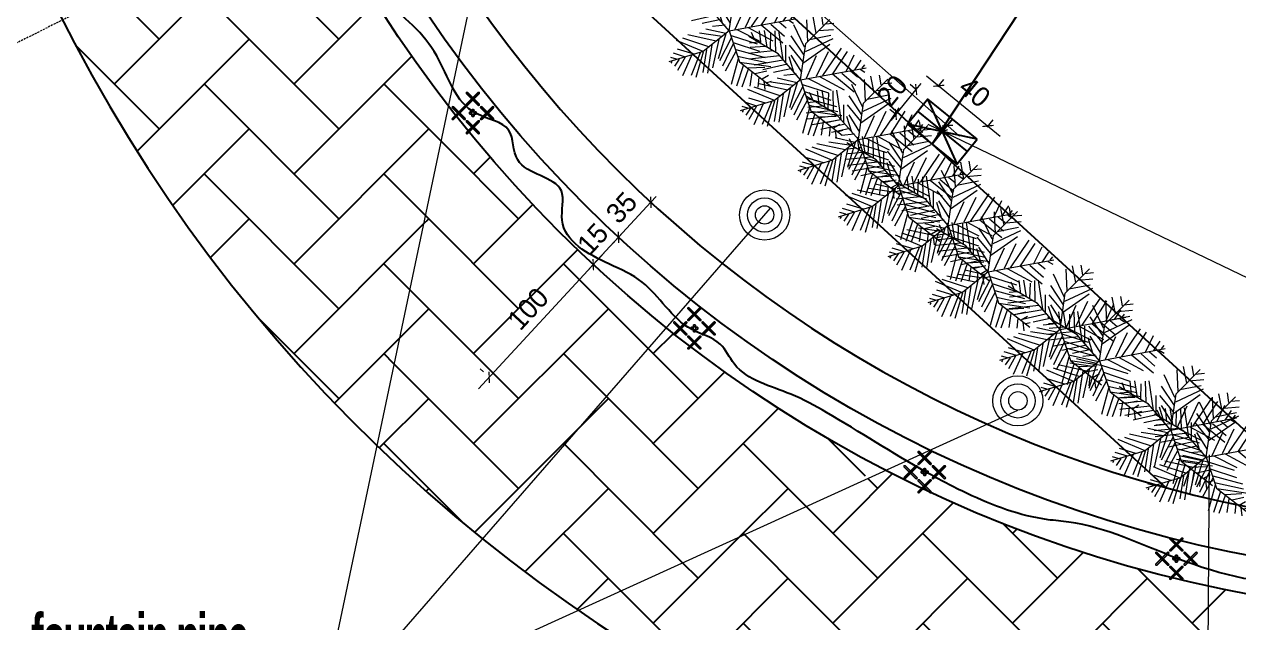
# Model space of a CAD drawing. Header units: inches. Extents: x -291016 to -124071, y 25078 to 137196.
# Drawn here: x -199296 to -198531, y 42434 to 42811 of the extents above; entities that cross this region are included whole.
import ezdxf

# ---------------------------------------------------------------- set-up
doc = ezdxf.new("R2010")
doc.units = ezdxf.units.IN
doc.header["$MEASUREMENT"] = 0
doc.linetypes.add('DASHED2', pattern=[9.525, 6.35, -3.175])
doc.linetypes.add('HIDDEN', pattern=[9.525, 6.35, -3.175])
for name, color, linetype, lineweight in [('DOOR', 112, 'Continuous', 20), ('Furn', 106, 'Continuous', 9), ('WALL SEC', 7, 'Continuous', 50)]:
    doc.layers.add(name, color=color, linetype=linetype, lineweight=lineweight)
doc.layers.add('E-LIGHT', color=6, linetype='Continuous')
doc.dimstyles.new('50PEA1', dxfattribs={"dimscale": 0, "dimtxt": 12.5, "dimasz": 5, "dimexe": 5, "dimexo": 10, "dimgap": 5, "dimtad": 1, "dimdec": 0, "dimdsep": 46, "dimtxsty": 'Standard', "dimblk1": 'ARCHTICK', "dimblk2": 'ARCHTICK', "dimsah": 1, "dimcen": 2.5, "dimdle": 10, "dimclrd": 8, "dimclre": 8, "dimclrt": 7, "dimadec": 0, "dimazin": 0, "dimtfac": 1, "dimtdec": 0, "dimtix": 1, "dimtmove": 2, "dimatfit": 3, "dimldrblk": 'ARCHTICK', "dimfxl": 1, "dimtolj": 1, "dimtzin": 0, "dimlwd": 13, "dimlwe": 13, "dimarcsym": 0})
pattern_1 = [(45, (-230578, 3231.808), (4e-15, 56.568542), [120, -40]), (135, (-230549.716, 3260.092), (4e-15, 56.568542), [120, -40])]

# ---------------------------------------------------------------- blocks, each defined once
blk = doc.blocks.new('*U4')
for p, q in [((-10.186, 53.64), (-13.084, 55.962)), ((0, 0), (-10.5, 57)), ((-9.099, 51.782), (-6.563, 55.962)), ((-7.288, 39.707), (-21.778, 46.673)), ((-8.737, 47.138), (-17.069, 52.711)), ((-7.65, 43.423), (-2.578, 49.46)), ((-5.839, 35.992), (4.667, 48.067)), ((-5.114, 27.632), (10.463, 46.673)), ((-3.665, 19.273), (-27.574, 35.527)), ((-5.114, 28.097), (-24.676, 40.636)), ((-2.941, 16.486), (8.652, 37.85)), ((22.055, 7.198), (27.489, 32.277)), ((27, 9), (48, 36)), ((27.127, 9.056), (31.112, 35.992)), ((35.096, 32.741), (37.27, 22.524)), ((38.719, 34.134), (41.979, 28.561)), ((44.153, 36.456), (45.239, 32.741)), ((-31.5, 4.5), (-52.5, 25.5)), ((-48.585, 21.131), (-49.309, 29.026)), ((-43.513, 28.561), (-42.427, 15.558)), ((-38.442, 26.239), (-34.819, 7.663)), ((-35.544, 28.097), (-24.314, 3.947)), ((-14.533, 2.09), (-30.834, 25.31)), ((-24.314, 23.917), (-2.941, 13.7)), ((-1.129, 6.734), (9.014, 26.704)), ((3.942, 1.625), (11.187, 24.381)), ((10.101, 3.483), (17.708, 26.239)), ((16.259, 5.805), (23.142, 31.348)), ((31.836, 30.883), (32.561, 16.486)), ((40.53, 25.775), (48.862, 24.846)), ((43.791, 29.954), (51.036, 30.883)), ((-47.498, 19.737), (-55.83, 18.344)), ((-40.615, 13.7), (-55.105, 10.913)), ((-20.691, 13.7), (-1.129, 4.876)), ((29.662, 12.307), (48.137, 6.269)), ((33.285, 16.486), (48.862, 10.913)), ((36.183, 19.737), (48.137, 17.88)), ((-33.37, 6.269), (-52.207, 5.34)), ((-28.299, 3.483), (-47.86, -5.805)), ((-21.416, 3.018), (-38.079, -8.128)), ((0, 0), (-31.5, 4.5)), ((-15.982, 2.09), (-30.11, -9.521)), ((0, 0), (-22.5, -19.5)), ((-6.563, 1.161), (-21.416, -8.128)), ((0, 0), (27, 9)), ((0, 0), (18, -22.5)), ((6.478, 1.625), (26.04, -8.592)), ((11.187, 3.483), (30.749, -5.805)), ((18.07, 5.805), (35.096, -3.483)), ((24.229, 7.663), (46.688, 1.625)), ((-6.563, -5.805), (-19.967, -9.985)), ((-9.461, -8.592), (-6.201, -23.453)), ((-4.752, -3.483), (-3.665, -14.629)), ((2.493, -3.019), (-1.491, -20.202)), ((1.769, -2.555), (24.229, -9.521)), ((5.029, -6.27), (2.131, -25.775)), ((7.565, -9.056), (32.198, -14.629)), ((-17.431, -15.094), (-42.789, -18.809)), ((-22.5, -19.5), (-37.5, -45)), ((-15.257, -12.772), (-30.11, -12.772)), ((-20.691, -18.345), (-17.793, -44.352)), ((-17.069, -15.094), (-12.721, -40.172)), ((-13.446, -11.378), (-8.737, -32.741)), ((9.014, -11.378), (3.58, -35.992)), ((14.085, -16.951), (6.478, -40.172)), ((12.274, -15.094), (36.907, -18.809)), ((16.259, -19.738), (36.183, -22.989)), ((-28.299, -29.026), (-42.789, -31.348)), ((-24.314, -21.596), (-42.427, -22.06)), ((-26.849, -26.24), (-40.253, -25.775)), ((-29.023, -30.884), (-27.936, -43.887)), ((-25.038, -23.918), (-22.865, -45.281)), ((18.07, -22.524), (8.289, -45.745)), ((20.244, -30.419), (15.897, -44.816)), ((18, -22.5), (27, -52.5)), ((18.433, -22.524), (40.53, -29.026)), ((19.157, -25.311), (38.719, -33.206)), ((-30.834, -34.135), (-42.427, -35.528)), ((-34.457, -39.708), (-40.978, -42.494)), ((-32.646, -36.921), (-31.921, -44.352)), ((22.78, -37.85), (19.519, -48.532)), ((21.331, -32.741), (39.081, -40.636)), ((22.78, -38.314), (34.372, -44.816)), ((24.591, -45.745), (23.142, -50.854)), ((24.591, -43.423), (30.749, -47.603)), ((26.764, -49.925), (28.213, -50.854))]:
    blk.add_line(p, q)
blk = doc.blocks.new('_ArchTick')
at = {"color": 0, "const_width": 0.15}
blk.add_lwpolyline([(-0.5, -0.5), (0.5, 0.5)], dxfattribs=at)
blk = doc.blocks.new('*D340')
at = {"layer": 'Defpoints', "color": 0, "linetype": 'Continuous', "ltscale": 0.2, "transparency": 16777216}
for p in [(-198726.66, 42763.73), (-198688.8, 42746.84), (-198695.68, 42738.43)]:
    blk.add_point(p, dxfattribs=at)
at = {"layer": 'DOOR', "color": 8, "lineweight": 13, "ltscale": 0.2, "transparency": 16777216}
blk.add_line((-198727.53, 42778.47), (-198681.06, 42740.51), dxfattribs=at)
at = {"layer": 'DOOR', "color": 8, "linetype": 'Continuous', "lineweight": 13, "ltscale": 0.2, "transparency": 16777216}
for p, q in [((-198720.33, 42771.47), (-198716.62, 42776.01)), ((-198689.35, 42746.17), (-198685.64, 42750.71))]:
    blk.add_line(p, q, dxfattribs=at)
at = {"layer": 'DOOR', "color": 8, "linetype": 'Continuous', "lineweight": 13, "ltscale": 0.2, "transparency": 16777216, "xscale": 5, "yscale": 5, "zscale": 5}
for p, rotation in [((-198719.79, 42772.14), 140.7629994113411), ((-198688.8, 42746.84), 320.7629994113411)]:
    blk.add_blockref('_ArchTick', p, dxfattribs=dict(at, rotation=rotation))
at = {"layer": 'DOOR', "color": 7, "linetype": 'Continuous', "ltscale": 0.2, "transparency": 16777216, "insert": (-198697.18, 42768.2), "char_height": 12.5, "attachment_point": 5, "rotation": 320.763}
blk.add_mtext('\\A1;40', dxfattribs=at)
blk = doc.blocks.new('*D341')
at = {"layer": 'Defpoints', "color": 0, "linetype": 'Continuous', "ltscale": 0.2, "transparency": 16777216}
for p in [(-198734.05, 42769.76), (-198726.66, 42763.73), (-198739.46, 42748.06)]:
    blk.add_point(p, dxfattribs=at)
at = {"layer": 'DOOR', "color": 8, "lineweight": 13, "ltscale": 0.2, "transparency": 16777216}
for p, q in [((-198734.05, 42769.76), (-198730.88, 42773.63)), ((-198746.85, 42754.09), (-198734.05, 42769.76)), ((-198746.85, 42754.09), (-198750.01, 42750.21))]:
    blk.add_line(p, q, dxfattribs=at)
at = {"layer": 'DOOR', "color": 8, "linetype": 'Continuous', "lineweight": 13, "ltscale": 0.2, "transparency": 16777216}
for p, q in [((-198734.41, 42770.06), (-198737.92, 42772.92)), ((-198747.21, 42754.38), (-198750.72, 42757.25))]:
    blk.add_line(p, q, dxfattribs=at)
at = {"layer": 'DOOR', "color": 8, "linetype": 'Continuous', "lineweight": 13, "ltscale": 0.2, "transparency": 16777216, "xscale": 5, "yscale": 5, "zscale": 5}
for p, rotation in [((-198734.05, 42769.76), 230.7629994113154), ((-198746.85, 42754.09), 50.76299941131533)]:
    blk.add_blockref('_ArchTick', p, dxfattribs=dict(at, rotation=rotation))
at = {"layer": 'DOOR', "color": 7, "linetype": 'Continuous', "ltscale": 0.2, "transparency": 16777216, "insert": (-198749.16, 42769.04), "char_height": 12.5, "attachment_point": 5, "rotation": 50.763}
blk.add_mtext('\\A1;20', dxfattribs=at)
blk = doc.blocks.new('*D352')
at = {"layer": 'Defpoints', "color": 0, "linetype": 'Continuous', "ltscale": 0.2, "transparency": 16777216}
for p in [(-198937.41, 42659.56), (-198935.8, 42658.07), (-199001.33, 42587.17)]:
    blk.add_point(p, dxfattribs=at)
at = {"layer": 'DOOR', "color": 8, "lineweight": 13, "ltscale": 0.2, "transparency": 16777216}
blk.add_line((-199009.73, 42581.31), (-198930.63, 42666.9), dxfattribs=at)
at = {"layer": 'DOOR', "color": 8, "linetype": 'Continuous', "lineweight": 13, "ltscale": 0.2, "transparency": 16777216}
for p, q in [((-198943.15, 42664.86), (-198941.08, 42662.95)), ((-199008.67, 42593.95), (-199006.61, 42592.05))]:
    blk.add_line(p, q, dxfattribs=at)
at = {"layer": 'DOOR', "color": 8, "linetype": 'Continuous', "lineweight": 13, "ltscale": 0.2, "transparency": 16777216, "xscale": 5, "yscale": 5, "zscale": 5}
for p, rotation in [((-198937.41, 42659.56), 47.25768562029356), ((-199002.94, 42588.65), 227.2576856202936)]:
    blk.add_blockref('_ArchTick', p, dxfattribs=dict(at, rotation=rotation))
at = {"layer": 'DOOR', "color": 7, "linetype": 'Continuous', "ltscale": 0.2, "transparency": 16777216, "insert": (-198978.44, 42631.74), "char_height": 12.5, "attachment_point": 5, "rotation": 47.25769}
blk.add_mtext('\\A1;100', dxfattribs=at)
blk = doc.blocks.new('*D353')
at = {"layer": 'Defpoints', "color": 0, "linetype": 'Continuous', "ltscale": 0.2, "transparency": 16777216}
for p in [(-198921.49, 42676.78), (-198921.47, 42676.76), (-198935.8, 42658.07)]:
    blk.add_point(p, dxfattribs=at)
at = {"layer": 'DOOR', "color": 8, "linetype": 'Continuous', "lineweight": 13, "ltscale": 0.2, "transparency": 16777216}
for p, q in [((-198928.81, 42683.55), (-198925.17, 42680.18)), ((-198943.15, 42664.86), (-198941.08, 42662.95))]:
    blk.add_line(p, q, dxfattribs=at)
at = {"layer": 'DOOR', "color": 8, "lineweight": 13, "ltscale": 0.2, "transparency": 16777216}
for p, q in [((-198937.41, 42659.56), (-198921.49, 42676.78)), ((-198921.49, 42676.78), (-198918.1, 42680.46)), ((-198937.41, 42659.56), (-198940.81, 42655.89))]:
    blk.add_line(p, q, dxfattribs=at)
at = {"layer": 'DOOR', "color": 8, "linetype": 'Continuous', "lineweight": 13, "ltscale": 0.2, "transparency": 16777216, "xscale": 5, "yscale": 5, "zscale": 5}
for p, rotation in [((-198921.49, 42676.78), 227.2576856199282), ((-198937.41, 42659.56), 47.25768561992819)]:
    blk.add_blockref('_ArchTick', p, dxfattribs=dict(at, rotation=rotation))
at = {"layer": 'DOOR', "color": 7, "linetype": 'Continuous', "ltscale": 0.2, "transparency": 16777216, "insert": (-198937.72, 42675.81), "char_height": 12.5, "attachment_point": 5, "rotation": 47.25769}
blk.add_mtext('\\A1;15', dxfattribs=at)
blk = doc.blocks.new('*D354')
at = {"layer": 'Defpoints', "color": 0, "linetype": 'Continuous', "ltscale": 0.2, "transparency": 16777216}
for p in [(-198901.13, 42698.82), (-198901.09, 42698.77), (-198921.47, 42676.76)]:
    blk.add_point(p, dxfattribs=at)
at = {"layer": 'DOOR', "color": 8, "linetype": 'Continuous', "lineweight": 13, "ltscale": 0.2, "transparency": 16777216}
for p, q in [((-198908.43, 42705.56), (-198904.81, 42702.21)), ((-198928.81, 42683.55), (-198925.17, 42680.18))]:
    blk.add_line(p, q, dxfattribs=at)
at = {"layer": 'DOOR', "color": 8, "lineweight": 13, "ltscale": 0.2, "transparency": 16777216}
for p, q in [((-198921.49, 42676.78), (-198901.13, 42698.82)), ((-198901.13, 42698.82), (-198897.74, 42702.49)), ((-198921.49, 42676.78), (-198924.89, 42673.11))]:
    blk.add_line(p, q, dxfattribs=at)
at = {"layer": 'DOOR', "color": 8, "linetype": 'Continuous', "lineweight": 13, "ltscale": 0.2, "transparency": 16777216, "xscale": 5, "yscale": 5, "zscale": 5}
for p, rotation in [((-198901.13, 42698.82), 227.2576856199282), ((-198921.49, 42676.78), 47.25768561992819)]:
    blk.add_blockref('_ArchTick', p, dxfattribs=dict(at, rotation=rotation))
at = {"layer": 'DOOR', "color": 7, "linetype": 'Continuous', "ltscale": 0.2, "transparency": 16777216, "insert": (-198919.58, 42695.44), "char_height": 12.5, "attachment_point": 5, "rotation": 47.25769}
blk.add_mtext('\\A1;35', dxfattribs=at)
blk = doc.blocks.new('*D369')
at = {"layer": 'Defpoints', "color": 0, "linetype": 'Continuous', "ltscale": 0.2, "transparency": 16777216}
for p in [(-198717.49, 42743.35), (-198717.49, 42743.33), (-198314.91, 42549.88)]:
    blk.add_point(p, dxfattribs=at)
at = {"layer": 'DOOR', "color": 8, "linetype": 'Continuous', "lineweight": 13, "ltscale": 0.2, "transparency": 16777216}
for p, q in [((-198713.16, 42752.34), (-198715.32, 42747.85)), ((-198310.58, 42558.9), (-198312.74, 42554.41))]:
    blk.add_line(p, q, dxfattribs=at)
at = {"layer": 'DOOR', "color": 8, "lineweight": 13, "ltscale": 0.2, "transparency": 16777216}
blk.add_line((-198305.89, 42545.57), (-198726.5, 42747.68), dxfattribs=at)
at = {"layer": 'DOOR', "color": 8, "linetype": 'Continuous', "lineweight": 13, "ltscale": 0.2, "transparency": 16777216, "xscale": 5, "yscale": 5, "zscale": 5}
for p, rotation in [((-198717.49, 42743.35), 154.3350002551037), ((-198314.9, 42549.9), 334.3350002551037)]:
    blk.add_blockref('_ArchTick', p, dxfattribs=dict(at, rotation=rotation))
at = {"layer": 'DOOR', "color": 7, "linetype": 'Continuous', "ltscale": 0.2, "transparency": 16777216, "insert": (-198511.32, 42656.76), "char_height": 12.5, "attachment_point": 5, "rotation": 334.335}
blk.add_mtext('\\A1;447', dxfattribs=at)
blk = doc.blocks.new('*D370')
at = {"layer": 'Defpoints', "color": 0, "linetype": 'Continuous', "ltscale": 0.2, "transparency": 16777216}
for p in [(-199057.88, 43044.29), (-199054.5, 43048.11), (-198717.71, 42743.27)]:
    blk.add_point(p, dxfattribs=at)
at = {"layer": 'DOOR', "color": 8, "lineweight": 13, "ltscale": 0.2, "transparency": 16777216}
blk.add_line((-198706.84, 42740.46), (-199061.98, 43054.74), dxfattribs=at)
at = {"layer": 'DOOR', "color": 8, "linetype": 'Continuous', "lineweight": 13, "ltscale": 0.2, "transparency": 16777216}
for p, q in [((-199051.25, 43051.78), (-199051.18, 43051.86)), ((-198711.08, 42750.76), (-198711.02, 42750.83))]:
    blk.add_line(p, q, dxfattribs=at)
at = {"layer": 'DOOR', "color": 8, "linetype": 'Continuous', "lineweight": 13, "ltscale": 0.2, "transparency": 16777216, "xscale": 5, "yscale": 5, "zscale": 5}
for p, rotation in [((-199054.5, 43048.11), 138.4929883590364), ((-198714.33, 42747.09), 318.4929883590364)]:
    blk.add_blockref('_ArchTick', p, dxfattribs=dict(at, rotation=rotation))
at = {"layer": 'DOOR', "color": 7, "linetype": 'Continuous', "ltscale": 0.2, "transparency": 16777216, "insert": (-198876.96, 42906.03), "char_height": 12.5, "attachment_point": 5, "rotation": 318.49299}
blk.add_mtext('\\A1;454', dxfattribs=at)
blk = doc.blocks.new('1-A')
for points, const_width in [([(-0.129, 0.131), (0.111, 0.371, -1), (0.133, 0.35), (-0.107, 0.11, -1)], 0.03), ([(-0.129, 0.35), (0.111, 0.11, 1), (0.133, 0.131), (-0.107, 0.371, 1)], 0.03), ([(-0.022, 0, 1), (0.022, 0, 1)], 0.036)]:
    blk.add_lwpolyline(points, format="xyb", close=True, dxfattribs=dict(const_width=const_width))
blk = doc.blocks.new('dl')
at = {"layer": 'E-LIGHT', "linetype": 'DASHED2'}
blk.add_blockref('1-A', (0, 0.078), dxfattribs=at)
at = {"layer": 'E-LIGHT', "linetype": 'DASHED2', "xscale": -1}
for p, rotation in [((-0.05, 0.028), 90), ((0, -0.022), 180)]:
    blk.add_blockref('1-A', p, dxfattribs=dict(at, rotation=rotation))
at = {"layer": 'E-LIGHT', "linetype": 'DASHED2', "rotation": 270}
blk.add_blockref('1-A', (0.05, 0.028), dxfattribs=at)

msp = doc.modelspace()

# ---------------------------------------------------------------- hatches: boundary and pattern name
h = msp.add_hatch()
h.set_pattern_fill('AR-HBONE', color=3, scale=10, style=0)
h.set_pattern_definition(pattern_1)
h.paths.add_polyline_path([(-199028.7413, 42759.5493, -0.04788066), (-199113.02, 42893.2244), (-199271.5274, 42813.5872, 0.08382535), (-199073.7355, 42545.6813)])
h = msp.add_hatch()
h.set_pattern_fill('AR-HBONE', color=3, scale=10, style=0)
h.set_pattern_definition(pattern_1)
h.paths.add_polyline_path([(-199028.7413, 42759.5493), (-199073.7355, 42545.6813, 0.02222911), (-199007.0944, 42486.8634), (-198891.3288, 42619.8055, -0.05945622)])
h = msp.add_hatch()
h.set_pattern_fill('AR-HBONE', color=3, scale=10, style=0)
h.set_pattern_definition(pattern_1)
h.paths.add_polyline_path([(-198891.3288, 42619.8055), (-199007.0944, 42486.8634, 0.01876126), (-198946.9654, 42441.9868), (-198767.0355, 42523.8603), (-198762.3021, 42534.9861, -0.04678019)])
h = msp.add_hatch()
h.set_pattern_fill('AR-HBONE', color=3, scale=10, style=0)
h.set_pattern_definition(pattern_1)
h.paths.add_polyline_path([(-198550.1918, 42457.3067, -0.0654634), (-198753.1276, 42530.1888), (-198767.0355, 42523.8603), (-198831.1516, 42373.1565, 0.05091654), (-198641.5186, 42300.2404), (-198663.9842, 42415.2342, 0.03252898), (-198550.6974, 42384.8362)])
h = msp.add_hatch()
h.set_pattern_fill('AR-HBONE', color=3, scale=10, style=0)
h.set_pattern_definition(pattern_1)
h.paths.add_polyline_path([(-198767.0355, 42523.8603), (-198946.9654, 42441.9868, 0.03371435), (-198831.1516, 42373.1565)])
h = msp.add_hatch()
h.set_pattern_fill('AR-HBONE', color=3, scale=10, style=0)
h.set_pattern_definition(pattern_1)
h.paths.add_polyline_path([(-198303.5137, 42441.4873, -0.07514617), (-198550.1918, 42457.3067), (-198550.6974, 42384.8362, 0.07063171), (-198297.4058, 42370.6148)])

# ---------------------------------------------------------------- linework, layer by layer
for p, q in [((-198723.9736, 42735.3948), (-198374.5209, 43265.4237)), ((-199061.513, 43044.5596), (-198509.7829, 42539.2097)), ((-199102.039, 43000.3142), (-198576.8763, 42519.2985))]:
    msp.add_line(p, q)
at = {"color": 1}
for p, q in [((-198695.6762, 42738.4261), (-198726.6576, 42763.7273)), ((-198708.3268, 42722.9354), (-198726.6576, 42763.7273)), ((-198733.0217, 42755.9345), (-198702.0015, 42730.6808)), ((-198711.1669, 42751.0767), (-198723.9736, 42735.3948)), ((-198695.6762, 42738.4261), (-198739.4644, 42748.0454)), ((-198708.3268, 42722.9354), (-198695.6762, 42738.4261))]:
    msp.add_line(p, q, dxfattribs=at)
msp.add_lwpolyline([(-198695.6762, 42738.4261), (-198726.6576, 42763.7273), (-198739.4644, 42748.0454), (-198708.4829, 42722.7442)], close=True, dxfattribs=at)
at = {"color": 3}
msp.add_circle((-198374.5127, 43265.3292), 1421.582, dxfattribs=at)
for centre, radius in [((-198374.5209, 43265.4237), 826.9905), ((-198374.5209, 43267.4143), 805)]:
    msp.add_circle(centre, radius)
for centre, radius, start, end in [((-198379.2454, 43265.3821), 1000.1429, 296.7260256, 273.1627388), ((-198374.5209, 43267.4143), 775, 190.5824549, 168.4890146)]:
    msp.add_arc(centre, radius, start, end)
msp.add_spline([(-199159.6189, 43482.9991), (-199150, 43523), (-199142.5, 43541), (-199143, 43549), (-199129, 43585), (-199118.5, 43595), (-199119.6499, 43616.9828), (-199088, 43657.5), (-199068.996, 43692.8328), (-199047, 43725), (-199031, 43750.5), (-199001.8035, 43789.0025), (-198974, 43818), (-198965, 43828), (-198951.5, 43843.5), (-198931.6398, 43864.1398), (-198886.5, 43896.5), (-198860.5, 43923.5), (-198844.5, 43928), (-198813.2312, 43954.0316), (-198759.5, 43980), (-198730.5, 44001.5), (-198705.5, 44006.5), (-198676.1523, 44025.0457), (-198632, 44039), (-198606, 44050), (-198572, 44054), (-198549.5, 44065), (-198522.7013, 44066.7319), (-198471.5, 44072), (-198451, 44081.5), (-198410.5, 44077.5), (-198385.5, 44083.5), (-198351.0397, 44079.8937), (-198283, 44079), (-198272, 44074.5), (-198229.5, 44068), (-198216, 44071), (-198195.8412, 44061.0703), (-198158, 44048.5), (-198113, 44041), (-198068.5, 44019.5), (-198049, 44015), (-198026.7118, 44003.1398), (-197972, 43974.5), (-197936.5, 43958.5), (-197931.5, 43953), (-197895.036, 43923.964), (-197820.5, 43864), (-197805.5, 43852), (-197785, 43827.5), (-197774.5, 43822.5), (-197746, 43782.5), (-197690, 43709), (-197688.5, 43698), (-197648, 43641.5), (-197647.5, 43631.5), (-197632.464, 43607.464), (-197615, 43551), (-197599, 43529.5), (-197586, 43465), (-197578, 43445.5), (-197576, 43425), (-197573.1758, 43403.1038), (-197559.5, 43338.5), (-197560, 43313.5), (-197556, 43259), (-197566.0484, 43206.6637), (-197566.5, 43158), (-197573.5, 43114.5), (-197575.5, 43088), (-197587, 43067.5), (-197588, 43043), (-197596.5, 43017.5), (-197598, 43004.5), (-197611.7118, 42983.964), (-197627.5, 42948), (-197629.5, 42935), (-197643.5, 42897.5), (-197658, 42882), (-197665.5, 42863.5), (-197670.5, 42851.5), (-197684, 42839.5), (-197694.1758, 42822.2522), (-197721, 42783), (-197722, 42770.5), (-197763.5, 42731.5), (-197772, 42717), (-197790, 42702), (-197804, 42689), (-197822.1916, 42668.4698), (-197857, 42641.5), (-197865.5, 42627), (-197906.5, 42602), (-197911.5, 42590.5), (-197947, 42577.5), (-197962, 42567.5), (-197988.964, 42548.964), (-198048, 42519.5), (-198097, 42507.5), (-198102.0556, 42496.8349), (-198139.5, 42489.5), (-198165.8157, 42480.964), (-198224, 42468.5), (-198232.5, 42462.5), (-198317.5, 42458.5), (-198345.5, 42450), (-198392.3867, 42452.5), (-198465, 42461), (-198485, 42459), (-198569.3157, 42474.464), (-198638, 42497.5), (-198651, 42499), (-198702, 42515.5), (-198727.8157, 42528.964), (-198790.5, 42566.5), (-198813, 42578), (-198848.5, 42597), (-198857.5, 42609.5), (-198875.5234, 42618.8643), (-198906.5, 42648.5), (-198927.5, 42660), (-198957, 42687.5), (-198957.5, 42706), (-198985, 42725.5), (-198990.5, 42744), (-199011.0399, 42754.6528), (-199036, 42791), (-199051, 42810), (-199066.5, 42829), (-199069, 42851), (-199090, 42869.428), (-199114.5, 42914.5), (-199121, 42937), (-199134.5, 42968.5), (-199140.5, 42980.5), (-199141, 42998), (-199163, 43026.5), (-199163.8157, 43052.464), (-199172.5, 43102), (-199154, 43131.5), (-199054, 43193.5), (-199031.758, 43247.5235)], degree=3, dxfattribs=at)
at = {"layer": 'DOOR', "color": 2, "linetype": 'HIDDEN', "ltscale": 0.2}
msp.add_line((-198375.6672, 43263.685), (-199613.4313, 42641.8079), dxfattribs=at)
at = {"layer": 'DOOR', "color": 2, "linetype": 'Continuous', "ltscale": 0.2}
for p, q in [((-199007.5, 42860.5144), (-199111.2811, 42367.2182)), ((-199111.2811, 42367.2182), (-198825.6954, 42695.1771)), ((-199111.2811, 42367.2182), (-198670, 42568.0144)), ((-198549.6157, 42539.8645), (-198553, 42054.8079))]:
    msp.add_line(p, q, dxfattribs=at)
for centre, radius in [((-198829.5, 42690.8079), 15.7935), ((-198829.5, 42690.8079), 10.7935), ((-198829.5, 42690.8079), 10.7935), ((-198829.5, 42690.8079), 5.7935), ((-198670, 42573.8079), 15.7935), ((-198670, 42573.8079), 10.7935), ((-198670, 42573.8079), 10.7935), ((-198670, 42573.8079), 5.7935)]:
    msp.add_circle(centre, radius, dxfattribs=at)

# ---------------------------------------------------------------- block references
at = {"layer": 'E-LIGHT', "xscale": 30.71999999999935, "yscale": 30.71999999999935, "zscale": 30.71999999999935, "rotation": 270}
for p in [(-199014.036, 42754.964), (-198874.536, 42619.464), (-198729.536, 42528.964), (-198571.036, 42474.464)]:
    msp.add_blockref('dl', p, dxfattribs=at)
at = {"layer": 'Furn', "ltscale": 0.2, "xscale": 0.7250000000931323, "yscale": 0.7250000000931323, "zscale": 0.725, "rotation": 270}
for p in [(-198851.7713, 42806.744), (-198806.8549, 42775.8932), (-198770.4203, 42738.262), (-198745.1678, 42709.1091), (-198713.8984, 42684.1376), (-198688.6459, 42654.9846), (-198643.4257, 42618.7839), (-198618.5096, 42599.0856), (-198573.6018, 42555.4079), (-198551.3791, 42538.3363)]:
    msp.add_blockref('*U4', p, dxfattribs=at)

# ---------------------------------------------------------------- texts
at = {"layer": 'WALL SEC', "linetype": 'Continuous', "ltscale": 0.2, "insert": (-199291.5, 42439.8944), "char_height": 30, "width": 257.58934, "attachment_point": 1}
msp.add_mtext('{\\fTechnicBold|b0|i0|c2|p2;\\W0.7;\\T0.9;fountain pipe}', dxfattribs=at)

# ---------------------------------------------------------------- dimensions: what is measured, and where the dimension line sits
at = {"layer": 'DOOR', "color": 2, "linetype": 'Continuous', "ltscale": 0.2}
for p1, p2, distance, picture, middle in [((-198717.7111, 42743.2667), (-199057.8767, 43044.294), -5.1012, '*D370', (-198876.9578, 42906.0253)), ((-198739.4644, 42748.0563), (-198726.663, 42763.7317), 9.5327, '*D341', (-198749.1606, 42769.0397)), ((-198726.6576, 42763.7273), (-198695.6762, 42738.4261), 10.8634, '*D340', (-198697.1795, 42768.2043)), ((-198314.909, 42549.884), (-198717.4922, 42743.3314), -0.0162, '*D369', (-198511.3211, 42656.7624))]:
    dim = msp.add_aligned_dim(p1=p1, p2=p2, distance=distance, dimstyle='50PEA1', override={"dimscale": 1}, dxfattribs=at)
    dim.commit()
    dim.dimension.update_dxf_attribs({"geometry": picture, "text_midpoint": middle})
for base, p1, p2, text, picture, middle in [((-198901.1337, 42698.816), (-198921.4687, 42676.7595), (-198901.0856, 42698.7715), '35', '*D354', (-198919.5764, 42695.4352)), ((-198921.4948, 42676.7836), (-198935.8012, 42658.0707), (-198921.4687, 42676.7595), '15', '*D353', (-198937.7157, 42675.807))]:
    dim = msp.add_linear_dim(base=base, p1=p1, p2=p2, angle=227.2576856, text=text, dimstyle='50PEA1', override={"dimscale": 1}, dxfattribs=at)
    dim.commit()
    dim.dimension.update_dxf_attribs({"geometry": picture, "text_midpoint": middle})
dim = msp.add_aligned_dim(p1=(-199001.3276, 42587.1655), p2=(-198935.8012, 42658.0707), distance=2.1937, text='100', dimstyle='50PEA1', override={"dimscale": 1}, dxfattribs=at)
dim.commit()
dim.dimension.update_dxf_attribs({"geometry": '*D352', "text_midpoint": (-198978.4376, 42631.7424)})

doc.saveas('drawing.dxf')
